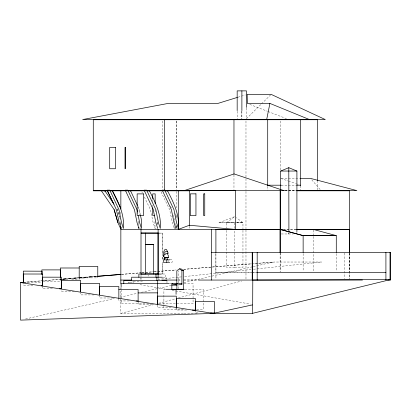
<?xml version="1.0" encoding="UTF-8"?>
<svg xmlns="http://www.w3.org/2000/svg" width="411" height="411" viewBox="0 0 411 411"><rect width="100%" height="100%" fill="white"/><g stroke="black" fill="none" stroke-linecap="round" stroke-linejoin="round"><path stroke-width="0.31" stroke-dasharray="2.06 1.54" d="M162.407 262.429L162.407 273.952L159.263 273.967M162.407 259.228L162.407 256.664M162.407 256.027L162.407 233.109L159.309 233.104M226.404 230.396L226.404 267.289L234.568 267.325L234.594 229.097M234.594 228.485L234.599 222.721L226.404 222.762L226.404 227.848M242.958 230.36L242.958 267.289L234.568 267.325M242.958 229.723L242.958 222.721L236.392 222.747M183.352 313.398L120.711 313.423L120.824 287.114M178.292 288.671L178.302 285.47M178.312 282.912L178.353 270.762M246.441 118.661L261.083 104.271M261.54 103.819L270.695 94.828M226.636 222.705L234.876 216.499L219.238 222.705L235.462 222.705M237.995 97.212L245.326 94.951M120.711 313.423L153.58 304.618M158.538 303.292L175.903 298.638M178.384 297.975L241.637 281.032M25.554 318.972L114.371 298.556M120.002 297.261L136.889 293.377M141.266 292.37L171.289 285.465M183.799 282.593L252.606 266.775M253.227 266.631L273.243 262.028L253.412 263.641M142.668 280.99L128.021 282.542L131.176 283.097M157.947 279.372L181.513 276.875M184.698 276.536L250.926 269.518M253.474 269.251L321.613 262.028L274.409 262.028L253.31 263.734M60.854 279.28L24.388 282.239L60.833 279.295M65.971 278.863L67.892 278.709L66.592 278.828M73.009 278.293L71.73 278.396L72.983 278.314M76.847 277.98L78.126 277.877M88.36 277.045L87.081 277.148L88.329 277.071M92.198 276.731L93.482 276.629M121.63 274.343L141.461 272.729M142.098 272.678L153.616 271.743M154.253 271.692L176.006 269.924M183.681 269.303L211.829 267.016M212.472 266.965L252.775 263.692M76.821 278L78.1 277.898M92.167 276.762L93.446 276.66M121.584 274.384L141.405 272.781M142.047 272.729L153.555 271.799M154.192 271.748L175.934 269.991M183.609 269.369L211.742 267.093M212.384 267.042L252.667 263.785M183.984 313.393L197.876 313.321M152.24 304.315L138.127 304.371L138.127 301.828M177.963 279.968L181.169 279.963M183.738 279.963L198.498 279.937M32.89 285.491L23.36 285.511L23.35 284.237M281.386 178.4L299.758 178.4M281.237 185.197L296.002 185.197M285.203 190.612L296.125 190.612M285.27 190.796L296.208 190.796M284.849 190.817L296.161 190.817M236.089 222.705L242.978 222.705L236.392 217.666M218.904 222.757L243.086 222.757M139.524 228.449L141.04 228.449M144.348 197.039L150.462 209.677L153.128 222.556L155.029 228.449L156.884 228.449M161.055 191.865L169.666 209.677L172.332 222.556L174.233 228.449L175.471 228.449M176.473 228.449L177.747 228.449M283.302 229.405L296.054 229.405M283.343 229.425L296.208 229.425M281.294 233.972L293.223 233.972M169.794 259.844L172.127 259.844L172.127 262.285L170.344 262.285M215.898 272.668L251.424 272.668M251.717 272.668L255.863 272.668M252.416 272.827L215.898 272.827L215.898 253.032L215.929 279.429M253.048 272.827L255.57 272.827M159.062 274.003L165.237 274.003L165.237 277.235M159.314 274.08L162.407 274.08L162.407 262.757M162.766 277.235L166.116 277.209L166.116 280.436M65.966 279.434L67.856 279.434M71.632 279.434L79.189 279.434L79.189 278.16M177.968 280.055L181.174 280.055M183.743 280.055L198.503 280.055M43.155 281.335L60.443 281.335L60.443 278.155M169.378 283.652L171.3 283.652M184.102 283.652L193.067 283.652L193.067 303.786L159.525 303.786M165.176 289.287L163.891 289.287L163.891 304.387M184.806 289.287L203.306 289.287L203.306 309.421L196.34 309.421M129.126 300.939L118.861 300.939L118.861 299.033M148.664 303.786L121.132 303.786L121.132 289.313M171.223 307.577L157.295 307.577L157.295 305.034M183.666 309.421L163.891 309.421L163.891 305.019M197.979 312.935L195.446 312.935L195.446 311.029M159.247 233.104L162.407 233.109L162.407 254.584M86.891 277.882L88.175 277.882M90.733 277.887L97.777 277.893L97.777 276.624M52.495 288.62L42.297 288.599L42.297 286.693M74.252 291.846L61.506 291.836L61.506 289.93M113.066 297.996L99.59 297.975L99.59 296.064M93.924 294.923L80.541 294.893L80.541 292.981M186.558 310.038L176.36 310.007L176.36 308.101M23.925 282.511L41.48 282.588M140.007 284.653L156.411 287.546M157.043 287.654L165.248 289.097M172.188 290.32L250.427 304.099M280.754 178.4L287.931 180.871M288.532 181.076L295.709 183.547M296.305 183.753L298.103 184.369M249.734 104.394L267.484 111.289M268.075 111.515L286.421 118.64M311.749 179.807L320.683 190.144M170.442 206.045L171.284 207.766M137.808 207.19L138.651 208.916L139.971 214.927M141.846 191.865L142.401 193.016M137.752 206.045L139.113 208.916L140.392 214.927M176.139 226.682L176.519 227.858M117.212 208.916L119.683 217.049M117.161 208.916L119.632 217.049M119.796 217.614L120.3 219.294M137.675 212.759L137.942 213.992M175.374 213.684L175.774 215.554M175.908 216.176L176.304 218.051M173.355 215.215L173.843 217.66M173.961 218.272L174.326 220.111M174.449 220.722L174.809 222.556M120.351 221.735L120.469 224.786M176.663 225.398L176.709 228.449M174.207 226.615L174.233 228.449M157.413 222.346L157.449 224.786M154.926 221.735L155.029 228.449M138.45 221.128L138.502 224.175M120.906 223.569L120.921 224.786M175.764 223.569L175.79 225.398M157.613 222.346L157.654 224.786M138.81 223.569L138.841 225.398M120.757 223.569L120.772 224.786M349.448 253.032L349.448 271.553M349.396 253.515L349.396 278.925M349.196 253.053L349.196 278.802M344.659 253.053L344.659 278.802M336.28 253.572L336.28 271.548M317.349 180.573L317.349 190.175M313.259 230.042L313.259 235.791M313.259 236.428L313.259 271.553M303.138 253.572L303.138 271.548M300.492 185.695L300.492 190.175M296.912 231.403L296.912 232.688M288.912 232.688L288.912 233.972M288.676 232.688L288.676 233.972M280.754 121.024L280.754 170.329M280.184 253.032L280.184 271.553M280.117 253.032L280.117 271.553M267.715 186.332L267.715 190.175M246.472 108.062L246.472 118.887M245.978 121.024L245.978 178.009M245.978 178.651L245.978 190.175M245.978 191.434L245.978 228.788M245.978 230.016L245.978 279.557M241.889 111.247L241.889 118.887M241.755 111.247L241.755 118.887M237.168 111.247L237.168 118.887M233.967 174.809L233.967 189.538M189.307 226.235L189.358 228.788M176.658 121.024L176.658 189.538M176.658 191.434L176.658 207.894M176.658 214.789L176.658 218.025M176.658 225.608L176.658 227.524M176.602 121.024L176.602 189.538M176.062 308.163L176.062 309.421M168.633 260.456L168.633 261.679M166.974 280.949L166.974 283.102M162.597 121.024L162.597 189.538M162.407 257.101L162.407 259.613M158.112 278.134L158.112 279.413M155.147 209.836L155.147 212.384M152.733 200.27L152.733 201.544M152.733 205.372L152.733 207.283M148.13 275.082L148.13 276.156M141.004 274.928L141.004 277.492M141.004 278.134L141.004 279.413M140.942 277.744L140.942 279.362M133.056 280.949L133.056 283.641M121.132 287.423L121.132 288.681M120.855 212.215L120.855 215.426M60.299 278.16L60.299 279.434"/><path stroke-width="0.62" d="M23.299 282.506L23.304 271.121L42.112 271.203L42.112 274.368M145.345 233.078L145.345 274.08L141.009 274.08M177.927 284.967L181.903 284.289L181.919 270.572L179.463 268.851L176.828 270.731L176.843 284.289L176.869 283.708L171.855 283.585L171.829 289.38L183.342 289.308L183.46 270.577L181.004 268.835L179.463 268.851M120.839 283.903L120.855 227.514M252.652 313.316L252.791 280.055L390.45 279.588L252.652 313.316L213.16 313.316M176.879 289.303L176.91 283.585L181.888 283.708L181.903 284.289M164.857 257.378L164.03 258.278L168.525 257.291L164.857 257.378L163.295 256.223L163.881 251.393L164.826 249.6L165.777 249.22L166.594 249.641L168.094 253.063L167.621 254.085L168.479 256.012L168.525 257.291L164.03 258.278L164.677 259.855M266.677 119.56L269.904 103.408L309.478 119.56M163.295 256.223L164.924 254.26L168.094 253.063M176.91 283.585L175.774 284.237L173.036 284.278L171.855 283.585M280.682 229.477L280.682 171.043L288.794 167.688L296.912 171.043L296.912 231.403M178.261 229.425L189.358 225.254L235.411 229.425L235.411 190.514L189.307 190.514L189.358 225.608M184.226 190.612L234.085 173.935L283.919 190.612M237.383 97.402L217.835 103.438L168.073 103.438L82.652 119.56L325.286 119.56L271.152 94.376L247.16 94.381L247.365 103.474L269.904 103.408M167.375 251.224L164.77 251.948L164.924 254.26M213.129 313.393L20.55 282.552L23.746 282.295L20.55 282.552L20.55 320.123L213.129 313.393L252.333 304.926M174.968 284.592L176.216 284.366M65.971 278.863L63.412 279.069L65.95 278.879M73.646 278.237L76.205 278.031M78.768 277.826L81.327 277.615L78.737 277.846M86.444 277.199L83.885 277.41L86.413 277.225M89.002 276.993L91.561 276.783M94.119 276.577L96.04 276.423M97.32 276.315L120.988 274.394M73.626 278.262L76.184 278.052M88.971 277.019L91.53 276.814M94.088 276.608L96.642 276.398M97.921 276.295L120.942 274.435M145.345 273.952L158.631 273.967M138.127 292.93L157.372 292.853L157.372 304.294M280.117 252.395L280.117 229.405L303.138 235.595L336.28 235.595L336.28 252.303M153.57 244.463L145.345 244.483L153.57 244.494L153.601 273.993M41.151 285.47L42.425 285.465L42.425 274.024L23.283 274.014L23.345 282.958M280.682 171.043L296.912 171.043M300.395 178.4L310.531 178.4L356.907 190.612L296.727 190.612M267.756 185.202L281.237 185.197M296.644 185.197L300.492 185.191M107.22 190.144L109.768 190.144M125.273 190.144L127.826 190.144M144.097 190.144L146.645 190.144M162.227 190.144L164.775 190.144L167.647 191.11C173.781 202.654 179.653 214.994 178.384 228.449L176.54 222.556L173.951 209.677L164.775 190.144M93.276 190.612L284.607 190.612M296.819 190.796L349.448 190.796L349.448 252.395M189.682 190.817L93.276 190.817L93.276 119.735L317.349 119.74L317.349 180.573M154.541 215.575L152.733 215.575L152.733 207.92M120.495 228.449L120.469 224.786M282.028 229.405L215.898 229.405L215.909 252.452M296.691 229.405L349.448 229.405L349.396 252.246M120.855 229.425L282.059 229.425M296.819 229.425L349.448 229.425M158.112 233.078L141.004 233.078L158.615 233.104M280.117 229.405L303.138 235.631L336.28 235.631L313.259 229.405M211.393 252.4L390.45 252.405M169.748 259.844L163.285 259.844L163.285 262.285L169.748 262.285M79.189 267.993L60.299 267.993L60.299 277.528M256.5 272.668L385.939 272.668M158.446 274.003L138.872 274.003L138.872 277.235M162.412 277.209L131.684 277.209L131.684 280.436M60.931 279.434L64.075 279.434M120.855 280.055L131.7 280.055M161.888 280.055L177.002 280.055M198.765 280.055L362.456 280.055M387.912 280.055L390.45 280.055L390.45 252.421M166.974 280.41L123.793 280.41L123.793 283.641M169.019 283.652L121.132 283.652L121.132 286.796M171.844 285.162L176.787 285.162M165.813 289.287L184.298 289.287M118.861 289.498L138.106 289.498L138.127 301.196M136.18 300.939L138.106 300.939M210.643 312.935L214.444 312.935L214.444 301.494L195.446 301.494L195.446 310.392M79.21 277.872L84.332 277.877M59.503 288.63L61.414 288.635L61.414 277.194L42.297 277.158L42.297 286.056M192.291 310.053L195.482 310.064L195.482 298.617L176.36 298.566L176.36 307.464M181.919 270.572L183.46 270.577M102.776 190.56L105.134 191.11M147.796 190.529L149.517 191.11C155.651 202.654 161.523 214.994 160.259 228.449L158.41 222.556L155.82 209.677L146.917 190.719M128.972 190.529L130.698 191.11L137.485 205.469M110.919 190.529L112.64 191.11C118.774 202.654 124.646 214.994 123.377 228.449L121.533 222.556L118.943 209.677L110.04 190.719M105.082 191.11L114.011 204.2M101.317 190.668L114.181 209.677L117.895 222.556M112.398 191.11L120.783 208.341M107.245 190.719L113.082 202.782M162.494 190.719L171.402 209.677L173.992 222.556L175.836 228.449M144.369 190.719L153.272 209.677L155.861 222.556L157.706 228.449M128.093 190.719L137.002 209.677L137.541 212.143M125.545 190.719L134.448 209.677L137.038 222.556L138.887 228.449L138.867 227.226M107.487 190.719L116.395 209.677L119.539 224.324M120.546 228.449L117.844 222.556L114.13 209.677M120.598 227.268L120.978 228.449L120.962 227.226M120.274 226.682L120.829 228.449L120.808 227.226M140.526 215.554L141.297 219.294L141.435 228.449L139.591 222.556L138.296 215.826M167.082 257.764L167.467 259.855M288.794 167.688L288.912 231.403M158.071 233.099L158.081 274.08M390.013 252.421L390.013 280.055M385.914 252.421L385.914 280.055M303.138 235.595L303.138 252.303M300.492 119.74L300.492 185.695M280.132 190.612L280.184 252.395M267.715 119.74L267.715 185.695M257.183 252.421L257.183 280.055M252.647 252.421L252.647 280.055M252.21 252.421L252.21 280.055M246.472 107.425L246.472 90.877L237.168 90.877L237.168 110.61M241.889 90.877L241.889 110.61M233.967 119.74L233.967 174.166M211.393 229.425L211.393 280.055M178.282 190.55L178.312 229.425M176.288 306.945L176.288 296.136L157.295 296.136L157.295 304.402M176.062 289.287L176.062 294.322M166.779 259.844L166.779 262.285M164.688 119.735L164.652 190.817M158.112 229.425L158.112 277.492M157.716 280.41L157.716 283.641M157.624 283.652L157.624 293.089M156.858 277.209L156.858 280.436M155.975 274.003L155.975 277.235M155.147 203.455L155.147 193.889L152.733 193.889L152.733 198.991M141.004 229.425L141.004 274.286M120.855 190.55L120.855 209.065M118.861 298.396L118.841 286.559L99.59 286.529L99.59 294.795M99.657 294.939L99.657 283.498L80.541 283.446L80.541 291.712M97.777 276.624L97.777 266.451L79.21 266.431L79.189 278.16M80.623 291.851L80.623 280.41L61.506 280.394L61.506 288.661M60.443 277.523L60.443 269.893L41.871 269.893L41.871 274.343M71.088 278.447L68.529 278.653L71.067 278.468M115.429 147.369L109.701 147.369L109.701 168.746L115.429 168.746L115.429 147.369M125.35 147.369L125.021 147.369L125.021 168.746L125.35 168.746L125.35 147.369M195.949 193.858L190.298 193.858L190.298 215.564L195.949 215.564L195.949 193.858M204.75 193.858L203.635 193.858L203.635 215.564L204.75 215.564L204.75 193.858M143.567 193.889L137.146 193.889L137.146 215.575L143.567 215.575L143.567 193.889"/></g></svg>
